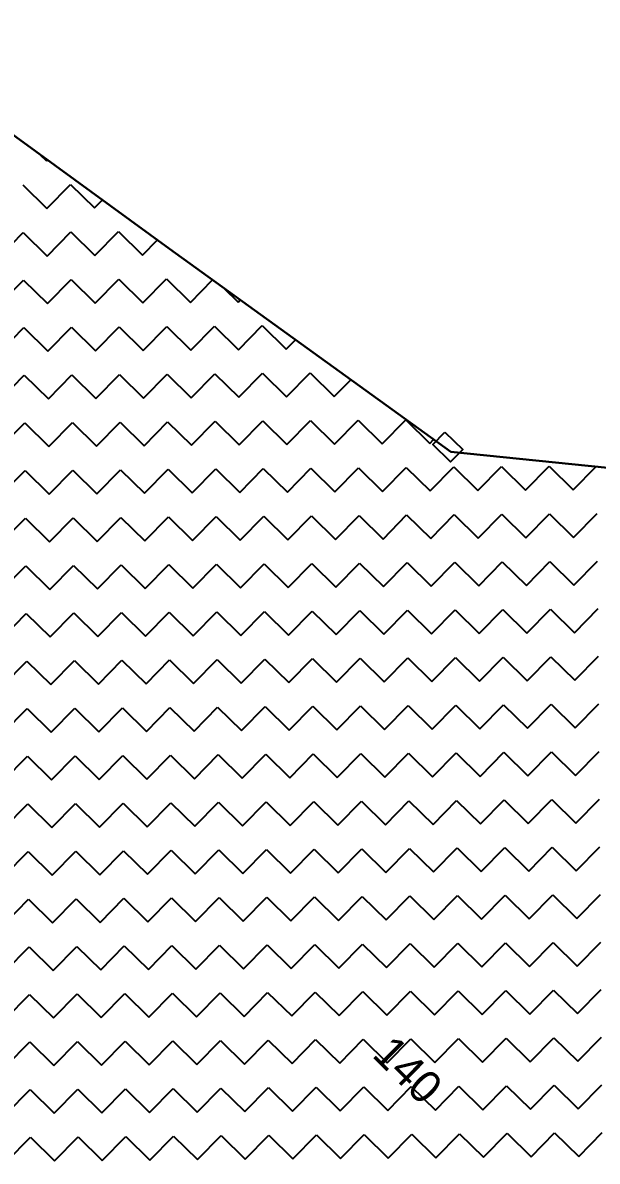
# Model space of a CAD drawing. Header units: metres. Extents: x 342804 to 346854, y 1762918 to 1765966.
# Drawn here: x 344932 to 345091.6, y 1765557 to 1765873.2 of the extents above; entities that cross this region are included whole.
import ezdxf

# ---------------------------------------------------------------- set-up
doc = ezdxf.new("R2010")
doc.units = ezdxf.units.M
doc.header["$MEASUREMENT"] = 0
for name, color, linetype in [('POLY_HATCH', 12, 'Continuous'), ('TEXT_PARCEL', 7, 'Continuous'), ('V_BOUND_LINE', 7, 'Continuous')]:
    doc.layers.add(name, color=color, linetype=linetype)
doc.styles.add('TEXT_MAP', font='')
doc.styles.get('TEXT_MAP').set_extended_font_data('Kruti Dev 050')

msp = doc.modelspace()

# ---------------------------------------------------------------- linework, layer by layer
msp.add_lwpolyline([(345049.27, 1765759.55), (345054.22, 1765754.68), (345050.85, 1765751.25), (345045.9, 1765756.12)], close=True)
at = {"layer": 'POLY_HATCH'}
for p, q in [((344972.77, 1765810.46), (344886.55, 1765873.24)), ((345050.86, 1765754.04), (344972.77, 1765810.46)), ((345149.26, 1765744.1), (345050.86, 1765754.04))]:
    msp.add_line(p, q, dxfattribs=at)
at = {"layer": 'POLY_HATCH', "linetype": 'Continuous'}
for p, q in [((344936.88, 1765836.6), (344938.59, 1765834.91)), ((344938.59, 1765834.91), (344938.84, 1765835.17)), ((344932.03, 1765828.24), (344938.7, 1765821.68)), ((344938.7, 1765821.68), (344945.26, 1765828.35)), ((344945.26, 1765828.35), (344951.93, 1765821.79)), ((344951.93, 1765821.79), (344954.13, 1765824.03)), ((344925.58, 1765808.35), (344932.14, 1765815.01)), ((344932.14, 1765815.01), (344938.81, 1765808.45)), ((344938.81, 1765808.45), (344945.37, 1765815.12)), ((344945.37, 1765815.12), (344952.04, 1765808.56)), ((344952.04, 1765808.56), (344958.6, 1765815.23)), ((344958.6, 1765815.23), (344965.27, 1765808.67)), ((344965.27, 1765808.67), (344969.43, 1765812.9)), ((344925.69, 1765795.12), (344932.25, 1765801.78)), ((344932.25, 1765801.78), (344938.92, 1765795.22)), ((344938.92, 1765795.22), (344945.48, 1765801.89)), ((344945.48, 1765801.89), (344952.15, 1765795.33)), ((344952.15, 1765795.33), (344958.71, 1765802)), ((344958.71, 1765802), (344965.38, 1765795.44)), ((344965.38, 1765795.44), (344971.94, 1765802.11)), ((344971.94, 1765802.11), (344978.61, 1765795.55)), ((344978.61, 1765795.55), (344984.76, 1765801.8)), ((344987.9, 1765799.53), (344991.84, 1765795.66)), ((344991.84, 1765795.66), (344992.43, 1765796.26)), ((344925.8, 1765781.88), (344932.36, 1765788.55)), ((344932.36, 1765788.55), (344939.03, 1765781.99)), ((344939.03, 1765781.99), (344945.59, 1765788.66)), ((344945.59, 1765788.66), (344952.26, 1765782.1)), ((344952.26, 1765782.1), (344958.82, 1765788.77)), ((344958.82, 1765788.77), (344965.49, 1765782.21)), ((344965.49, 1765782.21), (344972.05, 1765788.88)), ((344972.05, 1765788.88), (344978.72, 1765782.32)), ((344978.72, 1765782.32), (344985.28, 1765788.99)), ((344985.28, 1765788.99), (344991.95, 1765782.43)), ((344991.95, 1765782.43), (344998.51, 1765789.1)), ((344998.51, 1765789.1), (345005.18, 1765782.54)), ((345005.18, 1765782.54), (345007.77, 1765785.17)), ((344925.9, 1765768.65), (344932.46, 1765775.32)), ((344932.46, 1765775.32), (344939.13, 1765768.76)), ((344939.13, 1765768.76), (344945.69, 1765775.43)), ((344945.69, 1765775.43), (344952.36, 1765768.87)), ((344952.36, 1765768.87), (344958.92, 1765775.54)), ((344958.92, 1765775.54), (344965.59, 1765768.98)), ((344965.59, 1765768.98), (344972.15, 1765775.65)), ((344972.15, 1765775.65), (344978.82, 1765769.09)), ((344978.82, 1765769.09), (344985.38, 1765775.76)), ((344985.38, 1765775.76), (344992.05, 1765769.2)), ((344992.05, 1765769.2), (344998.61, 1765775.87)), ((344998.61, 1765775.87), (345005.28, 1765769.31)), ((345005.28, 1765769.31), (345011.84, 1765775.98)), ((345011.84, 1765775.98), (345018.51, 1765769.41)), ((345018.51, 1765769.41), (345023.11, 1765774.09)), ((344926.01, 1765755.42), (344932.57, 1765762.09)), ((344932.57, 1765762.09), (344939.24, 1765755.53)), ((344939.24, 1765755.53), (344945.8, 1765762.2)), ((344945.8, 1765762.2), (344952.47, 1765755.64)), ((344952.47, 1765755.64), (344959.03, 1765762.31)), ((344959.03, 1765762.31), (344965.7, 1765755.75)), ((344965.7, 1765755.75), (344972.26, 1765762.42)), ((344972.26, 1765762.42), (344978.93, 1765755.86)), ((344978.93, 1765755.86), (344985.49, 1765762.53)), ((344985.49, 1765762.53), (344992.16, 1765755.97)), ((344992.16, 1765755.97), (344998.72, 1765762.64)), ((344998.72, 1765762.64), (345005.39, 1765756.08)), ((345005.39, 1765756.08), (345011.95, 1765762.75)), ((345011.95, 1765762.75), (345018.62, 1765756.18)), ((345018.62, 1765756.18), (345025.18, 1765762.85)), ((345025.18, 1765762.85), (345031.85, 1765756.29)), ((345031.85, 1765756.29), (345038.41, 1765762.96)), ((345038.41, 1765762.96), (345045.08, 1765756.4)), ((345045.08, 1765756.4), (345046.13, 1765757.46)), ((344965.81, 1765742.52), (344972.37, 1765749.19)), ((344972.37, 1765749.19), (344979.04, 1765742.63)), ((344979.04, 1765742.63), (344985.6, 1765749.3)), ((344985.6, 1765749.3), (344992.27, 1765742.74)), ((344992.27, 1765742.74), (344998.83, 1765749.41)), ((344998.83, 1765749.41), (345005.5, 1765742.85)), ((345005.5, 1765742.85), (345012.06, 1765749.52)), ((345012.06, 1765749.52), (345018.73, 1765742.95)), ((345018.73, 1765742.95), (345025.29, 1765749.62)), ((345025.29, 1765749.62), (345031.96, 1765743.06)), ((345031.96, 1765743.06), (345038.52, 1765749.73)), ((345038.52, 1765749.73), (345045.19, 1765743.17)), ((345045.19, 1765743.17), (345051.75, 1765749.84)), ((345051.75, 1765749.84), (345058.42, 1765743.28)), ((345058.42, 1765743.28), (345064.98, 1765749.95)), ((345064.98, 1765749.95), (345071.65, 1765743.39)), ((345071.65, 1765743.39), (345078.21, 1765750.06)), ((345078.21, 1765750.06), (345084.88, 1765743.5)), ((345084.88, 1765743.5), (345091.24, 1765749.96)), ((344926.12, 1765742.19), (344932.68, 1765748.86)), ((344932.68, 1765748.86), (344939.35, 1765742.3)), ((344939.35, 1765742.3), (344945.91, 1765748.97)), ((344945.91, 1765748.97), (344952.58, 1765742.41)), ((344952.58, 1765742.41), (344959.14, 1765749.08)), ((344959.14, 1765749.08), (344965.81, 1765742.52)), ((345045.3, 1765729.94), (345051.86, 1765736.61)), ((345051.86, 1765736.61), (345058.53, 1765730.05)), ((345058.53, 1765730.05), (345065.09, 1765736.72)), ((345065.09, 1765736.72), (345071.76, 1765730.16)), ((345071.76, 1765730.16), (345078.32, 1765736.83)), ((345078.32, 1765736.83), (345084.99, 1765730.27)), ((345084.99, 1765730.27), (345091.55, 1765736.94)), ((344926.23, 1765728.96), (344932.79, 1765735.63)), ((344932.79, 1765735.63), (344939.46, 1765729.07)), ((344939.46, 1765729.07), (344946.02, 1765735.74)), ((344946.02, 1765735.74), (344952.69, 1765729.18)), ((344952.69, 1765729.18), (344959.25, 1765735.85)), ((344959.25, 1765735.85), (344965.92, 1765729.29)), ((344965.92, 1765729.29), (344972.48, 1765735.96)), ((344972.48, 1765735.96), (344979.15, 1765729.4)), ((344979.15, 1765729.4), (344985.71, 1765736.07)), ((344985.71, 1765736.07), (344992.38, 1765729.51)), ((344992.38, 1765729.51), (344998.94, 1765736.18)), ((344998.94, 1765736.18), (345005.61, 1765729.62)), ((345005.61, 1765729.62), (345012.17, 1765736.29)), ((345012.17, 1765736.29), (345018.84, 1765729.72)), ((345018.84, 1765729.72), (345025.4, 1765736.39)), ((345025.4, 1765736.39), (345032.07, 1765729.83)), ((345032.07, 1765729.83), (345038.63, 1765736.5)), ((345038.63, 1765736.5), (345045.3, 1765729.94)), ((344926.34, 1765715.73), (344932.9, 1765722.4)), ((344932.9, 1765722.4), (344939.57, 1765715.84)), ((344939.57, 1765715.84), (344946.13, 1765722.51)), ((344946.13, 1765722.51), (344952.8, 1765715.95)), ((344952.8, 1765715.95), (344959.36, 1765722.62)), ((344959.36, 1765722.62), (344966.03, 1765716.06)), ((344966.03, 1765716.06), (344972.59, 1765722.73)), ((344972.59, 1765722.73), (344979.26, 1765716.17)), ((344979.26, 1765716.17), (344985.82, 1765722.84)), ((344985.82, 1765722.84), (344992.49, 1765716.28)), ((344992.49, 1765716.28), (344999.05, 1765722.95)), ((344999.05, 1765722.95), (345005.72, 1765716.39)), ((345005.72, 1765716.39), (345012.28, 1765723.06)), ((345012.28, 1765723.06), (345018.95, 1765716.49)), ((345018.95, 1765716.49), (345025.51, 1765723.16)), ((345025.51, 1765723.16), (345032.18, 1765716.6)), ((345032.18, 1765716.6), (345038.74, 1765723.27)), ((345038.74, 1765723.27), (345045.41, 1765716.71)), ((345045.41, 1765716.71), (345051.97, 1765723.38)), ((345051.97, 1765723.38), (345058.64, 1765716.82)), ((345058.64, 1765716.82), (345065.2, 1765723.49)), ((345065.2, 1765723.49), (345071.87, 1765716.93)), ((345071.87, 1765716.93), (345078.43, 1765723.6)), ((345078.43, 1765723.6), (345085.1, 1765717.04)), ((345085.1, 1765717.04), (345091.66, 1765723.71)), ((344926.45, 1765702.5), (344933.01, 1765709.17)), ((344933.01, 1765709.17), (344939.68, 1765702.61)), ((344939.68, 1765702.61), (344946.24, 1765709.28)), ((344946.24, 1765709.28), (344952.91, 1765702.72)), ((344952.91, 1765702.72), (344959.47, 1765709.39)), ((344959.47, 1765709.39), (344966.14, 1765702.83)), ((344966.14, 1765702.83), (344972.7, 1765709.5)), ((344972.7, 1765709.5), (344979.37, 1765702.94)), ((344979.37, 1765702.94), (344985.93, 1765709.61)), ((344985.93, 1765709.61), (344992.6, 1765703.05)), ((344992.6, 1765703.05), (344999.16, 1765709.72)), ((344999.16, 1765709.72), (345005.83, 1765703.16)), ((345005.83, 1765703.16), (345012.39, 1765709.83)), ((345012.39, 1765709.83), (345019.06, 1765703.26)), ((345019.06, 1765703.26), (345025.62, 1765709.93)), ((345025.62, 1765709.93), (345032.29, 1765703.37)), ((345032.29, 1765703.37), (345038.85, 1765710.04)), ((345038.85, 1765710.04), (345045.52, 1765703.48)), ((345045.52, 1765703.48), (345052.08, 1765710.15)), ((345052.08, 1765710.15), (345058.75, 1765703.59)), ((345058.75, 1765703.59), (345065.31, 1765710.26)), ((345065.31, 1765710.26), (345071.98, 1765703.7)), ((345071.98, 1765703.7), (345078.54, 1765710.37)), ((345078.54, 1765710.37), (345085.21, 1765703.81)), ((345085.21, 1765703.81), (345091.77, 1765710.48)), ((344926.56, 1765689.27), (344933.12, 1765695.94)), ((344933.12, 1765695.94), (344939.79, 1765689.38)), ((344939.79, 1765689.38), (344946.35, 1765696.05)), ((344946.35, 1765696.05), (344953.02, 1765689.49)), ((344953.02, 1765689.49), (344959.58, 1765696.16)), ((344959.58, 1765696.16), (344966.25, 1765689.6)), ((344966.25, 1765689.6), (344972.81, 1765696.27)), ((344972.81, 1765696.27), (344979.48, 1765689.71)), ((344979.48, 1765689.71), (344986.04, 1765696.38)), ((344986.04, 1765696.38), (344992.71, 1765689.82)), ((344992.71, 1765689.82), (344999.27, 1765696.49)), ((344999.27, 1765696.49), (345005.94, 1765689.93)), ((345005.94, 1765689.93), (345012.5, 1765696.59)), ((345012.5, 1765696.59), (345019.17, 1765690.03)), ((345019.17, 1765690.03), (345025.73, 1765696.7)), ((345025.73, 1765696.7), (345032.4, 1765690.14)), ((345032.4, 1765690.14), (345038.96, 1765696.81)), ((345038.96, 1765696.81), (345045.63, 1765690.25)), ((345045.63, 1765690.25), (345052.19, 1765696.92)), ((345052.19, 1765696.92), (345058.86, 1765690.36)), ((345058.86, 1765690.36), (345065.42, 1765697.03)), ((345065.42, 1765697.03), (345072.09, 1765690.47)), ((345072.09, 1765690.47), (345078.65, 1765697.14)), ((345078.65, 1765697.14), (345085.32, 1765690.58)), ((345085.32, 1765690.58), (345091.88, 1765697.25)), ((344939.89, 1765676.15), (344946.45, 1765682.82)), ((344946.45, 1765682.82), (344953.12, 1765676.26)), ((344953.12, 1765676.26), (344959.68, 1765682.93)), ((344959.68, 1765682.93), (344966.35, 1765676.37)), ((344966.35, 1765676.37), (344972.91, 1765683.04)), ((344972.91, 1765683.04), (344979.58, 1765676.48)), ((344979.58, 1765676.48), (344986.14, 1765683.15)), ((344986.14, 1765683.15), (344992.81, 1765676.59)), ((344992.81, 1765676.59), (344999.37, 1765683.26)), ((344999.37, 1765683.26), (345006.04, 1765676.7)), ((345006.04, 1765676.7), (345012.6, 1765683.36)), ((345012.6, 1765683.36), (345019.27, 1765676.8)), ((345019.27, 1765676.8), (345025.83, 1765683.47)), ((345025.83, 1765683.47), (345032.5, 1765676.91)), ((345032.5, 1765676.91), (345039.06, 1765683.58)), ((345039.06, 1765683.58), (345045.73, 1765677.02)), ((345045.73, 1765677.02), (345052.29, 1765683.69)), ((345052.29, 1765683.69), (345058.96, 1765677.13)), ((345058.96, 1765677.13), (345065.53, 1765683.8)), ((345065.53, 1765683.8), (345072.19, 1765677.24)), ((345072.19, 1765677.24), (345078.76, 1765683.91)), ((345078.76, 1765683.91), (345085.42, 1765677.35)), ((345085.42, 1765677.35), (345091.99, 1765684.02)), ((344926.66, 1765676.04), (344933.22, 1765682.71)), ((344933.22, 1765682.71), (344939.89, 1765676.15)), ((345006.15, 1765663.47), (345012.71, 1765670.13)), ((345012.71, 1765670.13), (345019.38, 1765663.57)), ((345019.38, 1765663.57), (345025.94, 1765670.24)), ((345025.94, 1765670.24), (345032.61, 1765663.68)), ((345032.61, 1765663.68), (345039.17, 1765670.35)), ((345039.17, 1765670.35), (345045.84, 1765663.79)), ((345045.84, 1765663.79), (345052.4, 1765670.46)), ((345052.4, 1765670.46), (345059.07, 1765663.9)), ((345059.07, 1765663.9), (345065.63, 1765670.57)), ((345065.63, 1765670.57), (345072.3, 1765664.01)), ((345072.3, 1765664.01), (345078.86, 1765670.68)), ((345078.86, 1765670.68), (345085.53, 1765664.12)), ((345085.53, 1765664.12), (345092.09, 1765670.79)), ((344926.77, 1765662.81), (344933.33, 1765669.48)), ((344933.33, 1765669.48), (344940, 1765662.92)), ((344940, 1765662.92), (344946.56, 1765669.59)), ((344946.56, 1765669.59), (344953.23, 1765663.03)), ((344953.23, 1765663.03), (344959.79, 1765669.7)), ((344959.79, 1765669.7), (344966.46, 1765663.14)), ((344966.46, 1765663.14), (344973.02, 1765669.81)), ((344973.02, 1765669.81), (344979.69, 1765663.25)), ((344979.69, 1765663.25), (344986.25, 1765669.92)), ((344986.25, 1765669.92), (344992.92, 1765663.36)), ((344992.92, 1765663.36), (344999.48, 1765670.03)), ((344999.48, 1765670.03), (345006.15, 1765663.47)), ((345085.64, 1765650.89), (345092.2, 1765657.56)), ((344926.88, 1765649.58), (344933.44, 1765656.25)), ((344933.44, 1765656.25), (344940.11, 1765649.69)), ((344940.11, 1765649.69), (344946.67, 1765656.36)), ((344946.67, 1765656.36), (344953.34, 1765649.8)), ((344953.34, 1765649.8), (344959.9, 1765656.47)), ((344959.9, 1765656.47), (344966.57, 1765649.91)), ((344966.57, 1765649.91), (344973.13, 1765656.58)), ((344973.13, 1765656.58), (344979.8, 1765650.02)), ((344979.8, 1765650.02), (344986.36, 1765656.69)), ((344986.36, 1765656.69), (344993.03, 1765650.13)), ((344993.03, 1765650.13), (344999.59, 1765656.8)), ((344999.59, 1765656.8), (345006.26, 1765650.24)), ((345006.26, 1765650.24), (345012.82, 1765656.9)), ((345012.82, 1765656.9), (345019.49, 1765650.34)), ((345019.49, 1765650.34), (345026.05, 1765657.01)), ((345026.05, 1765657.01), (345032.72, 1765650.45)), ((345032.72, 1765650.45), (345039.28, 1765657.12)), ((345039.28, 1765657.12), (345045.95, 1765650.56)), ((345045.95, 1765650.56), (345052.51, 1765657.23)), ((345052.51, 1765657.23), (345059.18, 1765650.67)), ((345059.18, 1765650.67), (345065.74, 1765657.34)), ((345065.74, 1765657.34), (345072.41, 1765650.78)), ((345072.41, 1765650.78), (345078.97, 1765657.45)), ((345078.97, 1765657.45), (345085.64, 1765650.89)), ((344926.99, 1765636.35), (344933.55, 1765643.02)), ((344933.55, 1765643.02), (344940.22, 1765636.46)), ((344940.22, 1765636.46), (344946.78, 1765643.13)), ((344946.78, 1765643.13), (344953.45, 1765636.57)), ((344953.45, 1765636.57), (344960.01, 1765643.24)), ((344960.01, 1765643.24), (344966.68, 1765636.68)), ((344966.68, 1765636.68), (344973.24, 1765643.35)), ((344973.24, 1765643.35), (344979.91, 1765636.79)), ((344979.91, 1765636.79), (344986.47, 1765643.46)), ((344986.47, 1765643.46), (344993.14, 1765636.9)), ((344993.14, 1765636.9), (344999.7, 1765643.57)), ((344999.7, 1765643.57), (345006.37, 1765637.01)), ((345006.37, 1765637.01), (345012.93, 1765643.67)), ((345012.93, 1765643.67), (345019.6, 1765637.11)), ((345019.6, 1765637.11), (345026.16, 1765643.78)), ((345026.16, 1765643.78), (345032.83, 1765637.22)), ((345032.83, 1765637.22), (345039.39, 1765643.89)), ((345039.39, 1765643.89), (345046.06, 1765637.33)), ((345046.06, 1765637.33), (345052.62, 1765644)), ((345052.62, 1765644), (345059.29, 1765637.44)), ((345059.29, 1765637.44), (345065.85, 1765644.11)), ((345065.85, 1765644.11), (345072.52, 1765637.55)), ((345072.52, 1765637.55), (345079.08, 1765644.22)), ((345079.08, 1765644.22), (345085.75, 1765637.66)), ((345085.75, 1765637.66), (345092.31, 1765644.33)), ((344927.1, 1765623.12), (344933.66, 1765629.79)), ((344933.66, 1765629.79), (344940.33, 1765623.23)), ((344940.33, 1765623.23), (344946.89, 1765629.9)), ((344946.89, 1765629.9), (344953.56, 1765623.34)), ((344953.56, 1765623.34), (344960.12, 1765630.01)), ((344960.12, 1765630.01), (344966.79, 1765623.45)), ((344966.79, 1765623.45), (344973.35, 1765630.12)), ((344973.35, 1765630.12), (344980.02, 1765623.56)), ((344980.02, 1765623.56), (344986.58, 1765630.23)), ((344986.58, 1765630.23), (344993.25, 1765623.67)), ((344993.25, 1765623.67), (344999.81, 1765630.34)), ((344999.81, 1765630.34), (345006.48, 1765623.78)), ((345006.48, 1765623.78), (345013.04, 1765630.44)), ((345013.04, 1765630.44), (345019.71, 1765623.88)), ((345019.71, 1765623.88), (345026.27, 1765630.55)), ((345026.27, 1765630.55), (345032.94, 1765623.99)), ((345032.94, 1765623.99), (345039.5, 1765630.66)), ((345039.5, 1765630.66), (345046.17, 1765624.1)), ((345046.17, 1765624.1), (345052.73, 1765630.77)), ((345052.73, 1765630.77), (345059.4, 1765624.21)), ((345059.4, 1765624.21), (345065.96, 1765630.88)), ((345065.96, 1765630.88), (345072.63, 1765624.32)), ((345072.63, 1765624.32), (345079.19, 1765630.99)), ((345079.19, 1765630.99), (345085.86, 1765624.43)), ((345085.86, 1765624.43), (345092.42, 1765631.1)), ((344927.21, 1765609.89), (344933.77, 1765616.56)), ((344933.77, 1765616.56), (344940.44, 1765610)), ((344940.44, 1765610), (344947, 1765616.67)), ((344947, 1765616.67), (344953.67, 1765610.11)), ((344953.67, 1765610.11), (344960.23, 1765616.78)), ((344960.23, 1765616.78), (344966.9, 1765610.22)), ((344966.9, 1765610.22), (344973.46, 1765616.89)), ((344973.46, 1765616.89), (344980.13, 1765610.33)), ((344980.13, 1765610.33), (344986.69, 1765617)), ((344986.69, 1765617), (344993.36, 1765610.44)), ((344993.36, 1765610.44), (344999.92, 1765617.11)), ((344999.92, 1765617.11), (345006.59, 1765610.55)), ((345006.59, 1765610.55), (345013.15, 1765617.21)), ((345013.15, 1765617.21), (345019.82, 1765610.65)), ((345019.82, 1765610.65), (345026.38, 1765617.32)), ((345026.38, 1765617.32), (345033.05, 1765610.76)), ((345033.05, 1765610.76), (345039.61, 1765617.43)), ((345039.61, 1765617.43), (345046.28, 1765610.87)), ((345046.28, 1765610.87), (345052.84, 1765617.54)), ((345052.84, 1765617.54), (345059.51, 1765610.98)), ((345059.51, 1765610.98), (345066.07, 1765617.65)), ((345066.07, 1765617.65), (345072.74, 1765611.09)), ((345072.74, 1765611.09), (345079.3, 1765617.76)), ((345079.3, 1765617.76), (345085.97, 1765611.2)), ((345085.97, 1765611.2), (345092.53, 1765617.87)), ((344980.24, 1765597.1), (344986.8, 1765603.77)), ((344986.8, 1765603.77), (344993.47, 1765597.21)), ((344993.47, 1765597.21), (345000.03, 1765603.88)), ((345000.03, 1765603.88), (345006.7, 1765597.32)), ((345006.7, 1765597.32), (345013.26, 1765603.98)), ((345013.26, 1765603.98), (345019.93, 1765597.42)), ((345019.93, 1765597.42), (345026.49, 1765604.09)), ((345026.49, 1765604.09), (345033.16, 1765597.53)), ((345033.16, 1765597.53), (345039.72, 1765604.2)), ((345039.72, 1765604.2), (345046.39, 1765597.64)), ((345046.39, 1765597.64), (345052.95, 1765604.31)), ((345052.95, 1765604.31), (345059.62, 1765597.75)), ((345059.62, 1765597.75), (345066.18, 1765604.42)), ((345066.18, 1765604.42), (345072.85, 1765597.86)), ((345072.85, 1765597.86), (345079.41, 1765604.53)), ((345079.41, 1765604.53), (345086.08, 1765597.97)), ((345086.08, 1765597.97), (345092.64, 1765604.64)), ((344927.31, 1765596.66), (344933.88, 1765603.33)), ((344933.88, 1765603.33), (344940.54, 1765596.77)), ((344940.54, 1765596.77), (344947.11, 1765603.44)), ((344947.11, 1765603.44), (344953.77, 1765596.88)), ((344953.77, 1765596.88), (344960.34, 1765603.55)), ((344960.34, 1765603.55), (344967, 1765596.99)), ((344967, 1765596.99), (344973.57, 1765603.66)), ((344973.57, 1765603.66), (344980.24, 1765597.1)), ((345046.49, 1765584.41), (345053.05, 1765591.08)), ((345053.05, 1765591.08), (345059.72, 1765584.52)), ((345059.72, 1765584.52), (345066.28, 1765591.19)), ((345066.28, 1765591.19), (345072.95, 1765584.63)), ((345072.95, 1765584.63), (345079.51, 1765591.3)), ((345079.51, 1765591.3), (345086.18, 1765584.74)), ((345086.18, 1765584.74), (345092.74, 1765591.41)), ((344927.42, 1765583.43), (344933.98, 1765590.1)), ((344933.98, 1765590.1), (344940.65, 1765583.54)), ((344940.65, 1765583.54), (344947.21, 1765590.21)), ((344947.21, 1765590.21), (344953.88, 1765583.65)), ((344953.88, 1765583.65), (344960.44, 1765590.32)), ((344960.44, 1765590.32), (344967.11, 1765583.76)), ((344967.11, 1765583.76), (344973.67, 1765590.43)), ((344973.67, 1765590.43), (344980.34, 1765583.87)), ((344980.34, 1765583.87), (344986.9, 1765590.54)), ((344986.9, 1765590.54), (344993.57, 1765583.98)), ((344993.57, 1765583.98), (345000.13, 1765590.65)), ((345000.13, 1765590.65), (345006.8, 1765584.09)), ((345006.8, 1765584.09), (345013.36, 1765590.75)), ((345013.36, 1765590.75), (345020.03, 1765584.19)), ((345020.03, 1765584.19), (345026.59, 1765590.86)), ((345026.59, 1765590.86), (345033.26, 1765584.3)), ((345033.26, 1765584.3), (345039.82, 1765590.97)), ((345039.82, 1765590.97), (345046.49, 1765584.41)), ((344927.53, 1765570.2), (344934.09, 1765576.87)), ((344934.09, 1765576.87), (344940.76, 1765570.31)), ((344940.76, 1765570.31), (344947.32, 1765576.98)), ((344947.32, 1765576.98), (344953.99, 1765570.42)), ((344953.99, 1765570.42), (344960.55, 1765577.09)), ((344960.55, 1765577.09), (344967.22, 1765570.53)), ((344967.22, 1765570.53), (344973.78, 1765577.2)), ((344973.78, 1765577.2), (344980.45, 1765570.64)), ((344980.45, 1765570.64), (344987.01, 1765577.31)), ((344987.01, 1765577.31), (344993.68, 1765570.75)), ((344993.68, 1765570.75), (345000.24, 1765577.42)), ((345000.24, 1765577.42), (345006.91, 1765570.86)), ((345006.91, 1765570.86), (345013.47, 1765577.52)), ((345013.47, 1765577.52), (345020.14, 1765570.96)), ((345020.14, 1765570.96), (345026.7, 1765577.63)), ((345026.7, 1765577.63), (345033.37, 1765571.07)), ((345033.37, 1765571.07), (345039.93, 1765577.74)), ((345039.93, 1765577.74), (345046.6, 1765571.18)), ((345046.6, 1765571.18), (345053.16, 1765577.85)), ((345053.16, 1765577.85), (345059.83, 1765571.29)), ((345059.83, 1765571.29), (345066.39, 1765577.96)), ((345066.39, 1765577.96), (345073.06, 1765571.4)), ((345073.06, 1765571.4), (345079.62, 1765578.07)), ((345079.62, 1765578.07), (345086.29, 1765571.51)), ((345086.29, 1765571.51), (345092.85, 1765578.18)), ((344927.64, 1765556.97), (344934.2, 1765563.64)), ((344934.2, 1765563.64), (344940.87, 1765557.08)), ((344940.87, 1765557.08), (344947.43, 1765563.75)), ((344947.43, 1765563.75), (344954.1, 1765557.19)), ((344954.1, 1765557.19), (344960.66, 1765563.86)), ((344960.66, 1765563.86), (344967.33, 1765557.3)), ((344967.33, 1765557.3), (344973.89, 1765563.97)), ((344973.89, 1765563.97), (344980.56, 1765557.41)), ((344980.56, 1765557.41), (344987.12, 1765564.08)), ((344987.12, 1765564.08), (344993.79, 1765557.52)), ((344993.79, 1765557.52), (345000.35, 1765564.19)), ((345000.35, 1765564.19), (345007.02, 1765557.62)), ((345007.02, 1765557.62), (345013.58, 1765564.29)), ((345013.58, 1765564.29), (345020.25, 1765557.73)), ((345020.25, 1765557.73), (345026.81, 1765564.4)), ((345026.81, 1765564.4), (345033.48, 1765557.84)), ((345033.48, 1765557.84), (345040.04, 1765564.51)), ((345040.04, 1765564.51), (345046.71, 1765557.95)), ((345046.71, 1765557.95), (345053.27, 1765564.62)), ((345053.27, 1765564.62), (345059.94, 1765558.06)), ((345059.94, 1765558.06), (345066.5, 1765564.73)), ((345066.5, 1765564.73), (345073.17, 1765558.17)), ((345073.17, 1765558.17), (345079.73, 1765564.84)), ((345079.73, 1765564.84), (345086.4, 1765558.28)), ((345086.4, 1765558.28), (345092.96, 1765564.95))]:
    msp.add_line(p, q, dxfattribs=at)
at = {"layer": 'V_BOUND_LINE'}
for p, q in [((344886.55, 1765873.24), (344972.77, 1765810.46)), ((344972.77, 1765810.46), (345050.86, 1765754.04)), ((345050.86, 1765754.04), (345149.26, 1765744.1))]:
    msp.add_line(p, q, dxfattribs=at)

# ---------------------------------------------------------------- texts
at = {"layer": 'TEXT_PARCEL', "style": 'TEXT_MAP'}
msp.add_text('140', height=8.981, rotation=315.47, dxfattribs=at).set_placement((345028.74, 1765586.22))

doc.saveas('drawing.dxf')
